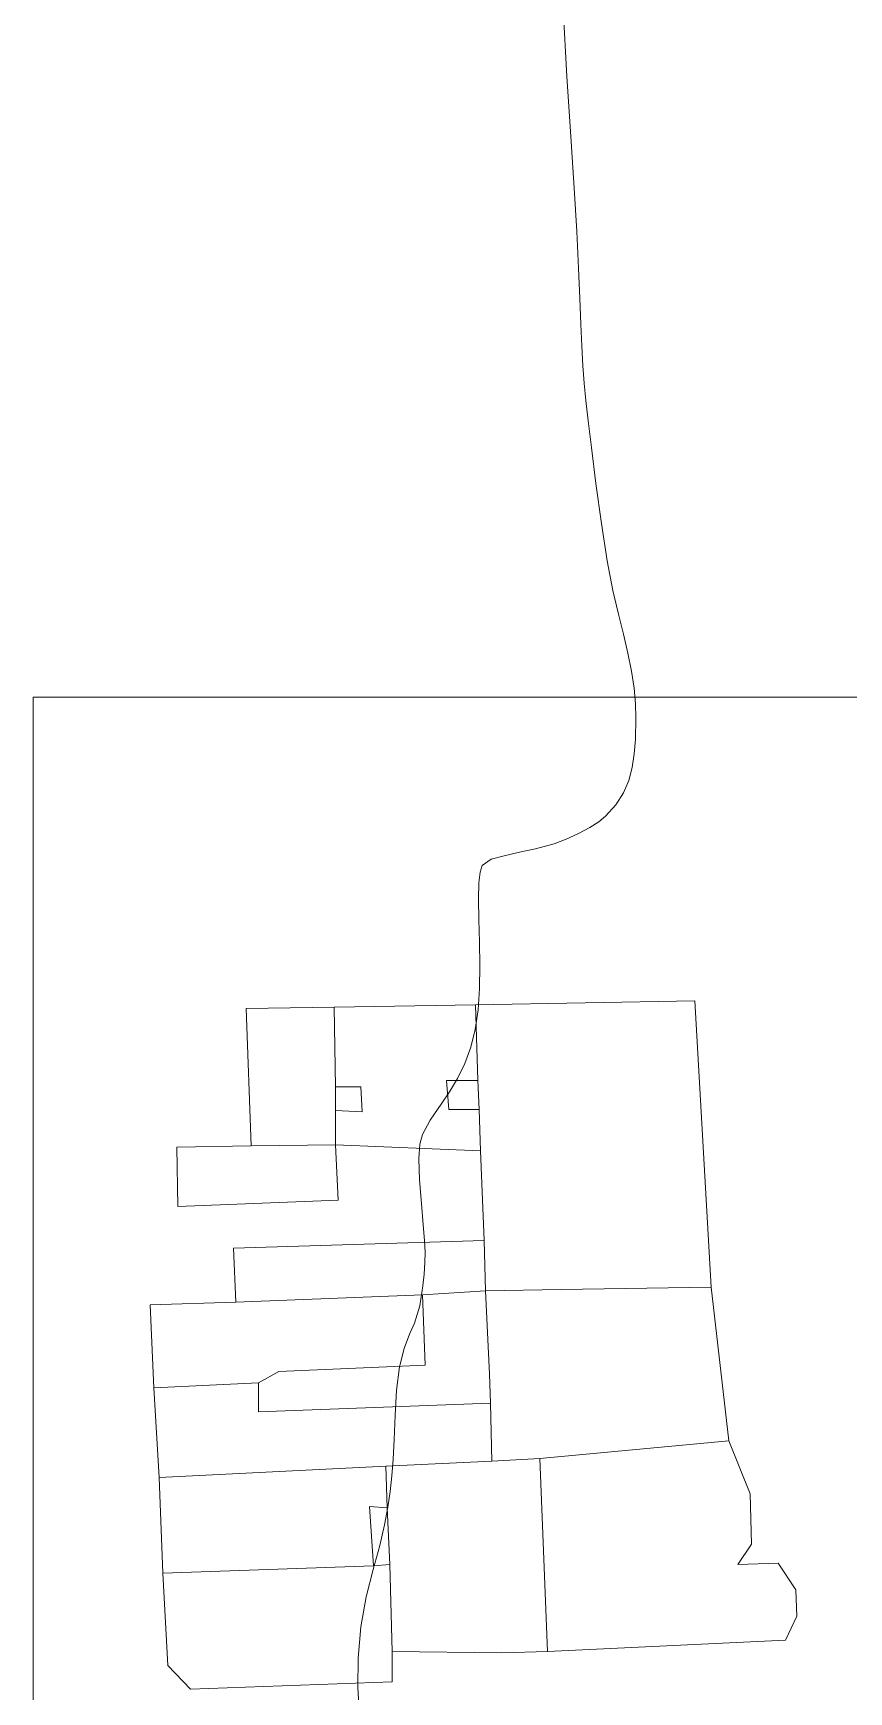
# Model space of a CAD drawing. Header units: kilometres. Extents: x 1172066 to 1174183, y 1051619 to 1053209.
# Drawn here: x 1172689.8 to 1172770.6, y 1052629.4 to 1052793.8 of the extents above; entities that cross this region are included whole.
import ezdxf

# ---------------------------------------------------------------- set-up
doc = ezdxf.new("R2010")
doc.units = ezdxf.units.KM
doc.header["$MEASUREMENT"] = 0
doc.layers.add('calles', color=7, linetype='Continuous', lineweight=5)
doc.layers.add('edificios', color=44, linetype='Continuous', lineweight=5)
doc.layers.add('terreno', color=7, linetype='Continuous')

msp = doc.modelspace()

# ---------------------------------------------------------------- linework, layer by layer
at = {"layer": 'calles', "elevation": 50}
msp.add_lwpolyline([(1173516, 1052038.02838), (1172689.77283, 1052038.02838), (1172689.77283, 1052727.99721), (1173516, 1052727.99721)], close=True, dxfattribs=at)
at = {"layer": 'edificios', "elevation": 50}
for points in [[(1172710.875, 1052697.125), (1172719.625, 1052697.25001), (1172719.75, 1052689.375), (1172719.75, 1052687.00001), (1172719.75, 1052683.625), (1172711.375, 1052683.50001), (1172710.875, 1052697.125)], [(1172719.625, 1052697.25001), (1172733.625, 1052697.50001), (1172733.875, 1052690.00001), (1172730.75, 1052690.00001), (1172731, 1052687.125), (1172734, 1052687.125), (1172734.125, 1052683.00001), (1172719.75, 1052683.625), (1172719.75, 1052687.00001), (1172722.375, 1052686.875), (1172722.25, 1052689.375), (1172719.75, 1052689.375), (1172719.625, 1052697.25001)], [(1172733.875, 1052690.00001), (1172733.625, 1052697.50001), (1172755.375, 1052697.875), (1172757, 1052669.50001), (1172742.125, 1052669.25001), (1172734.625, 1052669.125), (1172734.5, 1052674.125), (1172734.125, 1052683.00001), (1172734, 1052687.125), (1172733.875, 1052690.00001)], [(1172719.75, 1052689.375), (1172722.25, 1052689.375), (1172722.375, 1052686.875), (1172719.75, 1052687.00001), (1172719.75, 1052689.375)], [(1172734, 1052687.125), (1172731, 1052687.125), (1172730.75, 1052690.00001), (1172733.875, 1052690.00001), (1172734, 1052687.125)], [(1172719.75, 1052683.625), (1172720, 1052678.125), (1172704.125, 1052677.50001), (1172704, 1052683.375), (1172711.375, 1052683.50001), (1172719.75, 1052683.625)], [(1172734.625, 1052669.125), (1172728.375, 1052668.75001), (1172709.875, 1052668.00001), (1172709.625, 1052673.375), (1172734.5, 1052674.125), (1172734.625, 1052669.125)], [(1172734.625, 1052669.125), (1172735, 1052660.875), (1172735.125, 1052658.00001), (1172712.125, 1052657.125), (1172712.125, 1052660.00001), (1172714.125, 1052661.125), (1172728.625, 1052661.75001), (1172728.375, 1052668.75001), (1172734.625, 1052669.125)], [(1172757, 1052669.50001), (1172758.75, 1052654.25001), (1172740, 1052652.50001), (1172735.25, 1052652.25001), (1172735.125, 1052658.00001), (1172735, 1052660.875), (1172734.625, 1052669.125), (1172742.125, 1052669.25001), (1172757, 1052669.50001)], [(1172728.375, 1052668.75001), (1172728.625, 1052661.75001), (1172714.125, 1052661.125), (1172712.125, 1052660.00001), (1172701.75, 1052659.50001), (1172701.375, 1052667.75001), (1172709.875, 1052668.00001), (1172728.375, 1052668.75001)], [(1172712.125, 1052660.00001), (1172712.125, 1052657.125), (1172735.125, 1052658.00001), (1172735.25, 1052652.25001), (1172724.75, 1052651.75001), (1172702.25, 1052650.625), (1172701.75, 1052659.50001), (1172712.125, 1052660.00001)], [(1172758.75, 1052654.25001), (1172760.875, 1052649.00001), (1172761, 1052644.00001), (1172759.625, 1052642.00001), (1172763.625, 1052642.125), (1172765.375, 1052639.50001), (1172765.5, 1052636.875), (1172764.375, 1052634.50001), (1172740.75, 1052633.375), (1172740, 1052652.50001), (1172758.75, 1052654.25001)], [(1172740, 1052652.50001), (1172740.75, 1052633.375), (1172736.25, 1052633.25001), (1172725.375, 1052633.375), (1172725.125, 1052642.00001), (1172724.875, 1052647.625), (1172724.75, 1052651.75001), (1172735.25, 1052652.25001), (1172740, 1052652.50001)], [(1172724.75, 1052651.75001), (1172724.875, 1052647.625), (1172723.125, 1052647.75001), (1172723.5, 1052641.875), (1172702.625, 1052641.125), (1172702.25, 1052650.625), (1172724.75, 1052651.75001)], [(1172725.125, 1052642.00001), (1172723.5, 1052641.875), (1172723.125, 1052647.75001), (1172724.875, 1052647.625), (1172725.125, 1052642.00001)], [(1172725.125, 1052642.00001), (1172725.375, 1052633.375), (1172725.375, 1052630.375), (1172705.375, 1052629.625), (1172703.125, 1052632.00001), (1172702.625, 1052641.125), (1172723.5, 1052641.875), (1172725.125, 1052642.00001)]]:
    msp.add_lwpolyline(points, dxfattribs=at)
at = {"layer": 'terreno', "lineweight": 0, "ltscale": 2090, "elevation": 20}
msp.add_lwpolyline([(1172722.0796, 1052627.46055), (1172721.95771, 1052629.80913), (1172721.98624, 1052632.72044), (1172722.25088, 1052635.82287), (1172722.79319, 1052638.78957), (1172723.48065, 1052641.50292), (1172724.13563, 1052643.8931), (1172724.62028, 1052645.92047), (1172724.9502, 1052647.66812), (1172725.17591, 1052649.24526), (1172725.34384, 1052650.77514), (1172725.47119, 1052652.42983), (1172725.5681, 1052654.39341), (1172725.65615, 1052656.75996), (1172725.80252, 1052659.27279), (1172726.08583, 1052661.58526), (1172726.54933, 1052663.42551), (1172727.09184, 1052664.83412), (1172727.57883, 1052665.92345), (1172728.11291, 1052667.64102), (1172728.40171, 1052669.6305), (1172728.52728, 1052670.80315), (1172728.60905, 1052671.9356), (1172728.62727, 1052672.96975), (1172728.57393, 1052674.12058), (1172728.44871, 1052675.67708), (1172728.26288, 1052677.79837), (1172728.09204, 1052680.13571), (1172728.02341, 1052682.21353), (1172728.12465, 1052683.67509), (1172728.37419, 1052684.64332), (1172729.14872, 1052686.04999), (1172730.286, 1052687.72936), (1172731.03682, 1052688.86091), (1172731.83172, 1052690.18867), (1172732.56889, 1052691.67218), (1172733.16347, 1052693.28303), (1172733.60035, 1052695.04318), (1172733.88138, 1052696.9856), (1172734.01548, 1052699.12336), (1172734.04299, 1052701.38963), (1172734.00829, 1052703.69861), (1172733.95786, 1052705.94752), (1172733.92851, 1052707.96851), (1172733.95606, 1052709.57775), (1172734.07409, 1052710.65036), (1172734.30313, 1052711.29246), (1172735.16728, 1052711.9225), (1172736.4837, 1052712.27861), (1172738.00221, 1052712.62267), (1172739.56281, 1052712.94592), (1172741.41455, 1052713.45853), (1172742.6035, 1052713.91807), (1172743.84997, 1052714.47987), (1172744.97828, 1052715.07514), (1172745.85869, 1052715.64826), (1172746.52717, 1052716.20339), (1172747.53401, 1052717.32812), (1172748.3026, 1052718.50674), (1172748.828, 1052719.72425), (1172749.16197, 1052721.03089), (1172749.36468, 1052722.39092), (1172749.48305, 1052723.82455), (1172749.52428, 1052725.93288), (1172749.47981, 1052727.33076), (1172749.34555, 1052728.89524), (1172749.09473, 1052730.58318), (1172748.73943, 1052732.36965), (1172748.30173, 1052734.24174), (1172747.80148, 1052736.23155), (1172747.25763, 1052738.56719), (1172746.68589, 1052741.52672), (1172746.10768, 1052745.23228), (1172745.56733, 1052749.18703), (1172745.11685, 1052752.73916), (1172744.79246, 1052755.40983), (1172744.56919, 1052757.40792), (1172744.40927, 1052759.11629), (1172744.28015, 1052760.8658), (1172744.16923, 1052762.79242), (1172744.07208, 1052764.9831), (1172743.97728, 1052767.52982), (1172743.85628, 1052770.54845), (1172743.67354, 1052774.15983), (1172743.40552, 1052778.47687), (1172743.07088, 1052783.57564), (1172742.69931, 1052789.5243), (1172742.322, 1052796.27898)], dxfattribs=at)

doc.saveas('drawing.dxf')
